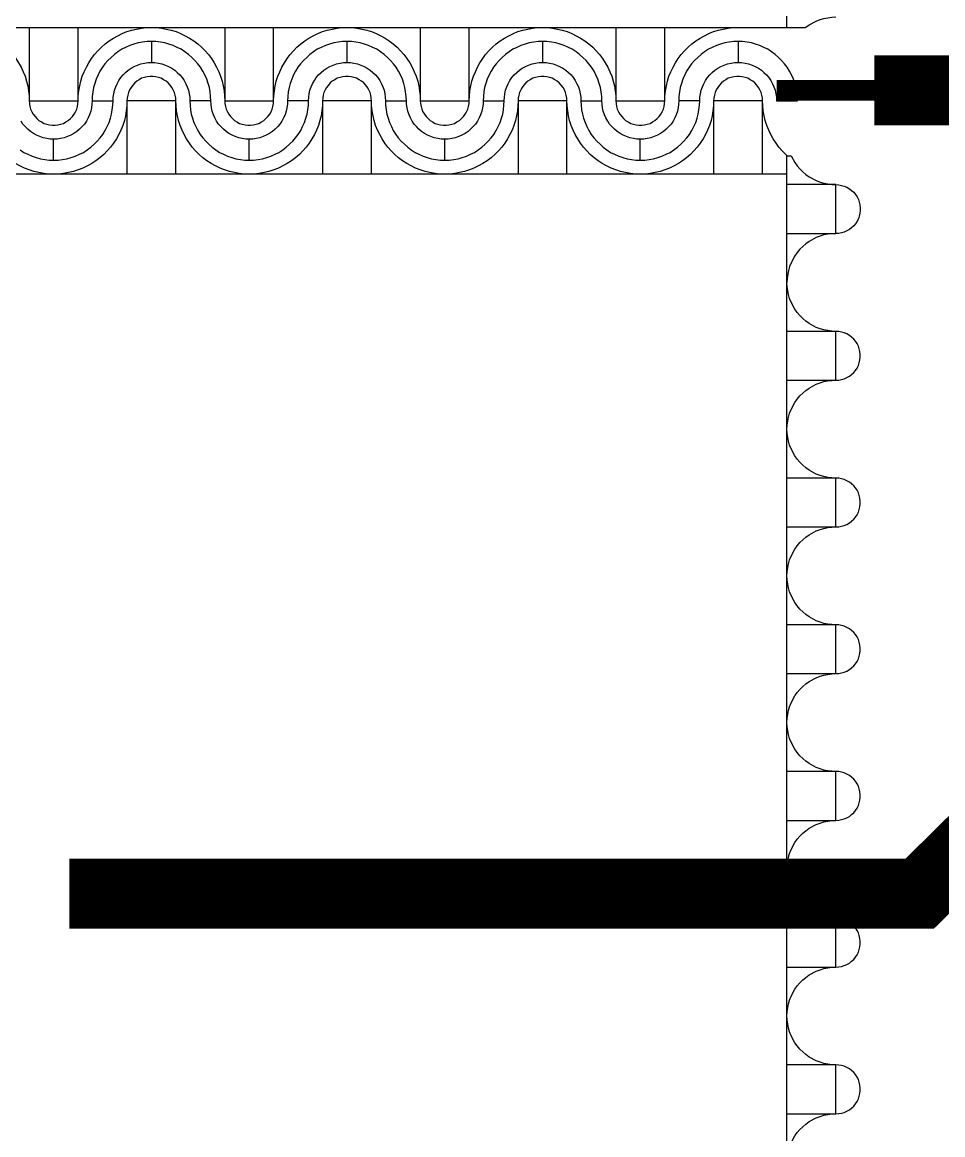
# Model space of a CAD drawing. Extents: x 190.8 to 267.1, y 124 to 174.8.
# Drawn here: x 232.27 to 233.588, y 146.801 to 148.393 of the extents above; entities that cross this region are included whole.
import ezdxf

# ---------------------------------------------------------------- set-up
doc = ezdxf.new("R2010")
doc.units = 0
doc.header["$MEASUREMENT"] = 0

msp = doc.modelspace()

# ---------------------------------------------------------------- linework, layer by layer
msp.add_line((231.2646, 148.3856), (233.3913, 148.3856))
for points in [[(233.3646, 148.3856), (233.3646, 150.4106), (231.2646, 150.4106), (231.2646, 148.3856)], [(233.3913, 148.3856), (233.3916, 148.3858), (233.3964, 148.3893), (233.4064, 148.3948), (233.4119, 148.3968), (233.4174, 148.3986), (233.4231, 148.3996), (233.4289, 148.4003), (233.4346, 148.4006)], [(232.1746, 148.3856), (232.1819, 148.3853), (232.1889, 148.3846), (232.1959, 148.3833), (232.2029, 148.3818), (232.2099, 148.3796), (232.2164, 148.3768), (232.2229, 148.3738), (232.2291, 148.3703), (232.2351, 148.3663), (232.2409, 148.3621), (232.2464, 148.3573), (232.2514, 148.3523), (232.2561, 148.3468), (232.2604, 148.3411), (232.2644, 148.3351), (232.2679, 148.3288), (232.2709, 148.3223), (232.2736, 148.3158), (232.2759, 148.3088), (232.2774, 148.3018), (232.2786, 148.2948), (232.2794, 148.2878), (232.2796, 148.2806)], [(232.2796, 148.3856), (232.2796, 148.2806), (232.3496, 148.2806), (232.3496, 148.3856)], [(232.3496, 148.2806), (232.3499, 148.2878), (232.3506, 148.2948), (232.3519, 148.3018), (232.3534, 148.3088), (232.3556, 148.3158), (232.3584, 148.3223), (232.3614, 148.3288), (232.3649, 148.3351), (232.3689, 148.3411), (232.3731, 148.3468), (232.3779, 148.3523), (232.3829, 148.3573), (232.3884, 148.3621), (232.3941, 148.3663), (232.4001, 148.3703), (232.4064, 148.3738), (232.4129, 148.3768), (232.4194, 148.3796), (232.4264, 148.3818), (232.4334, 148.3833), (232.4404, 148.3846), (232.4474, 148.3853), (232.4546, 148.3856)], [(232.4546, 148.3856), (232.4619, 148.3853), (232.4689, 148.3846), (232.4759, 148.3833), (232.4829, 148.3818), (232.4899, 148.3796), (232.4964, 148.3768), (232.5029, 148.3738), (232.5091, 148.3703), (232.5151, 148.3663), (232.5209, 148.3621), (232.5264, 148.3573), (232.5314, 148.3523), (232.5361, 148.3468), (232.5404, 148.3411), (232.5444, 148.3351), (232.5479, 148.3288), (232.5509, 148.3223), (232.5536, 148.3158), (232.5559, 148.3088), (232.5574, 148.3018), (232.5586, 148.2948), (232.5594, 148.2878), (232.5596, 148.2806)], [(232.5596, 148.3856), (232.5596, 148.2806), (232.6296, 148.2806), (232.6296, 148.3856)], [(232.6296, 148.2806), (232.6299, 148.2878), (232.6306, 148.2948), (232.6319, 148.3018), (232.6334, 148.3088), (232.6356, 148.3158), (232.6384, 148.3223), (232.6414, 148.3288), (232.6449, 148.3351), (232.6489, 148.3411), (232.6531, 148.3468), (232.6579, 148.3523), (232.6629, 148.3573), (232.6684, 148.3621), (232.6741, 148.3663), (232.6801, 148.3703), (232.6864, 148.3738), (232.6929, 148.3768), (232.6994, 148.3796), (232.7064, 148.3818), (232.7134, 148.3833), (232.7204, 148.3846), (232.7274, 148.3853), (232.7346, 148.3856)], [(232.7346, 148.3856), (232.7419, 148.3853), (232.7489, 148.3846), (232.7559, 148.3833), (232.7629, 148.3818), (232.7699, 148.3796), (232.7764, 148.3768), (232.7829, 148.3738), (232.7891, 148.3703), (232.7951, 148.3663), (232.8009, 148.3621), (232.8064, 148.3573), (232.8114, 148.3523), (232.8161, 148.3468), (232.8204, 148.3411), (232.8244, 148.3351), (232.8279, 148.3288), (232.8309, 148.3223), (232.8336, 148.3158), (232.8359, 148.3088), (232.8374, 148.3018), (232.8386, 148.2948), (232.8394, 148.2878), (232.8396, 148.2806)], [(232.8396, 148.3856), (232.8396, 148.2806), (232.9096, 148.2806), (232.9096, 148.3856)], [(232.9096, 148.2806), (232.9099, 148.2878), (232.9106, 148.2948), (232.9119, 148.3018), (232.9134, 148.3088), (232.9156, 148.3158), (232.9184, 148.3223), (232.9214, 148.3288), (232.9249, 148.3351), (232.9289, 148.3411), (232.9331, 148.3468), (232.9379, 148.3523), (232.9429, 148.3573), (232.9484, 148.3621), (232.9541, 148.3663), (232.9601, 148.3703), (232.9664, 148.3738), (232.9729, 148.3768), (232.9794, 148.3796), (232.9864, 148.3818), (232.9934, 148.3833), (233.0004, 148.3846), (233.0074, 148.3853), (233.0146, 148.3856)], [(233.0146, 148.3856), (233.0219, 148.3853), (233.0289, 148.3846), (233.0359, 148.3833), (233.0429, 148.3818), (233.0499, 148.3796), (233.0564, 148.3768), (233.0629, 148.3738), (233.0691, 148.3703), (233.0751, 148.3663), (233.0809, 148.3621), (233.0864, 148.3573), (233.0914, 148.3523), (233.0961, 148.3468), (233.1004, 148.3411), (233.1044, 148.3351), (233.1079, 148.3288), (233.1109, 148.3223), (233.1136, 148.3158), (233.1159, 148.3088), (233.1174, 148.3018), (233.1186, 148.2948), (233.1194, 148.2878), (233.1196, 148.2806)], [(233.1196, 148.3856), (233.1196, 148.2806), (233.1896, 148.2806), (233.1896, 148.3856)], [(233.1896, 148.2806), (233.1899, 148.2878), (233.1906, 148.2948), (233.1919, 148.3018), (233.1934, 148.3088), (233.1956, 148.3158), (233.1984, 148.3223), (233.2014, 148.3288), (233.2049, 148.3351), (233.2089, 148.3411), (233.2131, 148.3468), (233.2179, 148.3523), (233.2229, 148.3573), (233.2284, 148.3621), (233.2341, 148.3663), (233.2401, 148.3703), (233.2464, 148.3738), (233.2529, 148.3768), (233.2594, 148.3796), (233.2664, 148.3818), (233.2734, 148.3833), (233.2804, 148.3846), (233.2874, 148.3853), (233.2946, 148.3856)], [(232.4546, 148.3656), (232.4484, 148.3653), (232.4419, 148.3646), (232.4356, 148.3636), (232.4296, 148.3618), (232.4236, 148.3598), (232.4176, 148.3571), (232.4121, 148.3543), (232.4066, 148.3508), (232.4016, 148.3471), (232.3969, 148.3428), (232.3924, 148.3383), (232.3881, 148.3336), (232.3844, 148.3286), (232.3809, 148.3231), (232.3781, 148.3176), (232.3754, 148.3116), (232.3734, 148.3056), (232.3716, 148.2996), (232.3706, 148.2933), (232.3699, 148.2868), (232.3696, 148.2806), (232.3996, 148.2806), (232.3999, 148.2856), (232.4006, 148.2906), (232.4016, 148.2956), (232.4034, 148.3006), (232.4054, 148.3051), (232.4079, 148.3096), (232.4106, 148.3138), (232.4139, 148.3176), (232.4176, 148.3213), (232.4214, 148.3246), (232.4256, 148.3273), (232.4301, 148.3298), (232.4346, 148.3318), (232.4396, 148.3336), (232.4446, 148.3346), (232.4496, 148.3353), (232.4546, 148.3356)], [(232.5396, 148.2806), (232.5394, 148.2868), (232.5386, 148.2933), (232.5376, 148.2996), (232.5359, 148.3056), (232.5339, 148.3116), (232.5311, 148.3176), (232.5284, 148.3231), (232.5249, 148.3286), (232.5211, 148.3336), (232.5169, 148.3383), (232.5124, 148.3428), (232.5076, 148.3471), (232.5026, 148.3508), (232.4971, 148.3543), (232.4916, 148.3571), (232.4856, 148.3598), (232.4796, 148.3618), (232.4736, 148.3636), (232.4674, 148.3646), (232.4609, 148.3653), (232.4546, 148.3656), (232.4546, 148.3356), (232.4596, 148.3353), (232.4646, 148.3346), (232.4696, 148.3336), (232.4746, 148.3318), (232.4791, 148.3298), (232.4836, 148.3273), (232.4879, 148.3246), (232.4916, 148.3213), (232.4954, 148.3176), (232.4986, 148.3138), (232.5014, 148.3096), (232.5039, 148.3051), (232.5059, 148.3006), (232.5076, 148.2956), (232.5086, 148.2906), (232.5094, 148.2856), (232.5096, 148.2806)], [(232.7346, 148.3656), (232.7284, 148.3653), (232.7219, 148.3646), (232.7156, 148.3636), (232.7096, 148.3618), (232.7036, 148.3598), (232.6976, 148.3571), (232.6921, 148.3543), (232.6866, 148.3508), (232.6816, 148.3471), (232.6769, 148.3428), (232.6724, 148.3383), (232.6681, 148.3336), (232.6644, 148.3286), (232.6609, 148.3231), (232.6581, 148.3176), (232.6554, 148.3116), (232.6534, 148.3056), (232.6516, 148.2996), (232.6506, 148.2933), (232.6499, 148.2868), (232.6496, 148.2806)], [(233.0146, 148.3656), (233.0084, 148.3653), (233.0019, 148.3646), (232.9956, 148.3636), (232.9896, 148.3618), (232.9836, 148.3598), (232.9776, 148.3571), (232.9721, 148.3543), (232.9666, 148.3508), (232.9616, 148.3471), (232.9569, 148.3428), (232.9524, 148.3383), (232.9481, 148.3336), (232.9444, 148.3286), (232.9409, 148.3231), (232.9381, 148.3176), (232.9354, 148.3116), (232.9334, 148.3056), (232.9316, 148.2996), (232.9306, 148.2933), (232.9299, 148.2868), (232.9296, 148.2806), (232.9596, 148.2806), (232.9599, 148.2856), (232.9606, 148.2906), (232.9616, 148.2956), (232.9634, 148.3006), (232.9654, 148.3051), (232.9679, 148.3096), (232.9706, 148.3138), (232.9739, 148.3176), (232.9776, 148.3213), (232.9814, 148.3246), (232.9856, 148.3273), (232.9901, 148.3298), (232.9946, 148.3318), (232.9996, 148.3336), (233.0046, 148.3346), (233.0096, 148.3353), (233.0146, 148.3356)], [(233.2946, 148.3656), (233.2884, 148.3653), (233.2819, 148.3646), (233.2756, 148.3636), (233.2696, 148.3618), (233.2636, 148.3598), (233.2576, 148.3571), (233.2521, 148.3543), (233.2466, 148.3508), (233.2416, 148.3471), (233.2369, 148.3428), (233.2324, 148.3383), (233.2281, 148.3336), (233.2244, 148.3286), (233.2209, 148.3231), (233.2181, 148.3176), (233.2154, 148.3116), (233.2134, 148.3056), (233.2116, 148.2996), (233.2106, 148.2933), (233.2099, 148.2868), (233.2096, 148.2806)], [(232.6796, 148.2806), (232.6799, 148.2856), (232.6806, 148.2906), (232.6816, 148.2956), (232.6834, 148.3006), (232.6854, 148.3051), (232.6879, 148.3096), (232.6906, 148.3138), (232.6939, 148.3176), (232.6976, 148.3213), (232.7014, 148.3246), (232.7056, 148.3273), (232.7101, 148.3298), (232.7146, 148.3318), (232.7196, 148.3336), (232.7246, 148.3346), (232.7296, 148.3353), (232.7346, 148.3356)], [(233.2396, 148.2806), (233.2399, 148.2856), (233.2406, 148.2906), (233.2416, 148.2956), (233.2434, 148.3006), (233.2454, 148.3051), (233.2479, 148.3096), (233.2506, 148.3138), (233.2539, 148.3176), (233.2576, 148.3213), (233.2614, 148.3246), (233.2656, 148.3273), (233.2701, 148.3298), (233.2746, 148.3318), (233.2796, 148.3336), (233.2846, 148.3346), (233.2896, 148.3353), (233.2946, 148.3356)], [(232.4896, 148.2806), (232.4894, 148.2846), (232.4886, 148.2886), (232.4876, 148.2926), (232.4859, 148.2963), (232.4839, 148.2998), (232.4814, 148.3031), (232.4786, 148.3061), (232.4756, 148.3086), (232.4721, 148.3108), (232.4684, 148.3128), (232.4646, 148.3141), (232.4606, 148.3151), (232.4566, 148.3156), (232.4526, 148.3156), (232.4486, 148.3151), (232.4446, 148.3141), (232.4406, 148.3128), (232.4371, 148.3108), (232.4336, 148.3086), (232.4306, 148.3061), (232.4279, 148.3031), (232.4254, 148.2998), (232.4234, 148.2963), (232.4216, 148.2926), (232.4206, 148.2886), (232.4199, 148.2846), (232.4196, 148.2806)], [(232.7696, 148.2806), (232.7694, 148.2846), (232.7686, 148.2886), (232.7676, 148.2926), (232.7659, 148.2963), (232.7639, 148.2998), (232.7614, 148.3031), (232.7586, 148.3061), (232.7556, 148.3086), (232.7521, 148.3108), (232.7484, 148.3128), (232.7446, 148.3141), (232.7406, 148.3151), (232.7366, 148.3156), (232.7326, 148.3156), (232.7286, 148.3151), (232.7246, 148.3141), (232.7206, 148.3128), (232.7171, 148.3108), (232.7136, 148.3086), (232.7106, 148.3061), (232.7079, 148.3031), (232.7054, 148.2998), (232.7034, 148.2963), (232.7016, 148.2926), (232.7006, 148.2886), (232.6999, 148.2846), (232.6996, 148.2806)], [(233.0496, 148.2806), (233.0494, 148.2846), (233.0486, 148.2886), (233.0476, 148.2926), (233.0459, 148.2963), (233.0439, 148.2998), (233.0414, 148.3031), (233.0386, 148.3061), (233.0356, 148.3086), (233.0321, 148.3108), (233.0284, 148.3128), (233.0246, 148.3141), (233.0206, 148.3151), (233.0166, 148.3156), (233.0126, 148.3156), (233.0086, 148.3151), (233.0046, 148.3141), (233.0006, 148.3128), (232.9971, 148.3108), (232.9936, 148.3086), (232.9906, 148.3061), (232.9879, 148.3031), (232.9854, 148.2998), (232.9834, 148.2963), (232.9816, 148.2926), (232.9806, 148.2886), (232.9799, 148.2846), (232.9796, 148.2806)], [(233.3296, 148.2806), (233.3294, 148.2846), (233.3286, 148.2886), (233.3276, 148.2926), (233.3259, 148.2963), (233.3239, 148.2998), (233.3214, 148.3031), (233.3186, 148.3061), (233.3156, 148.3086), (233.3121, 148.3108), (233.3084, 148.3128), (233.3046, 148.3141), (233.3006, 148.3151), (233.2966, 148.3156), (233.2926, 148.3156), (233.2886, 148.3151), (233.2846, 148.3141), (233.2806, 148.3128), (233.2771, 148.3108), (233.2736, 148.3086), (233.2706, 148.3061), (233.2679, 148.3031), (233.2654, 148.2998), (233.2634, 148.2963), (233.2616, 148.2926), (233.2606, 148.2886), (233.2599, 148.2846), (233.2596, 148.2806)], [(232.3146, 148.1756), (232.3074, 148.1758), (232.3004, 148.1766), (232.2934, 148.1778), (232.2864, 148.1793), (232.2794, 148.1816), (232.2729, 148.1843), (232.2664, 148.1873), (232.2601, 148.1908), (232.2541, 148.1948), (232.2484, 148.1991), (232.2429, 148.2038), (232.2379, 148.2088), (232.2331, 148.2143), (232.2289, 148.2201), (232.2249, 148.2261), (232.2214, 148.2323), (232.2184, 148.2388), (232.2156, 148.2453), (232.2134, 148.2523), (232.2119, 148.2593), (232.2106, 148.2663), (232.2099, 148.2733), (232.2096, 148.2806)], [(232.2796, 148.2806), (232.2799, 148.2766), (232.2806, 148.2726), (232.2816, 148.2686), (232.2834, 148.2648), (232.2854, 148.2613), (232.2879, 148.2581), (232.2906, 148.2551), (232.2936, 148.2526), (232.2971, 148.2503), (232.3009, 148.2483), (232.3046, 148.2471), (232.3086, 148.2461), (232.3126, 148.2456), (232.3166, 148.2456), (232.3206, 148.2461), (232.3246, 148.2471), (232.3286, 148.2483), (232.3321, 148.2503), (232.3356, 148.2526), (232.3386, 148.2551), (232.3414, 148.2581), (232.3439, 148.2613), (232.3459, 148.2648), (232.3476, 148.2686), (232.3486, 148.2726), (232.3494, 148.2766), (232.3496, 148.2806)], [(232.3696, 148.2806), (232.3694, 148.2756), (232.3686, 148.2706), (232.3676, 148.2656), (232.3659, 148.2606), (232.3639, 148.2561), (232.3614, 148.2516), (232.3586, 148.2473), (232.3554, 148.2436), (232.3516, 148.2398), (232.3479, 148.2366), (232.3436, 148.2338), (232.3391, 148.2313), (232.3346, 148.2293), (232.3296, 148.2276), (232.3246, 148.2266), (232.3196, 148.2258), (232.3146, 148.2256)], [(232.4196, 148.2806), (232.4194, 148.2733), (232.4186, 148.2663), (232.4174, 148.2593), (232.4159, 148.2523), (232.4136, 148.2453), (232.4109, 148.2388), (232.4079, 148.2323), (232.4044, 148.2261), (232.4004, 148.2201), (232.3961, 148.2143), (232.3914, 148.2088), (232.3864, 148.2038), (232.3809, 148.1991), (232.3751, 148.1948), (232.3691, 148.1908), (232.3629, 148.1873), (232.3564, 148.1843), (232.3499, 148.1816), (232.3429, 148.1793), (232.3359, 148.1778), (232.3289, 148.1766), (232.3219, 148.1758), (232.3146, 148.1756)], [(232.3146, 148.1956), (232.3209, 148.1958), (232.3274, 148.1966), (232.3336, 148.1976), (232.3396, 148.1993), (232.3456, 148.2013), (232.3516, 148.2041), (232.3571, 148.2068), (232.3626, 148.2103), (232.3676, 148.2141), (232.3724, 148.2183), (232.3769, 148.2228), (232.3811, 148.2276), (232.3849, 148.2326), (232.3884, 148.2381), (232.3911, 148.2436), (232.3939, 148.2496), (232.3959, 148.2556), (232.3976, 148.2616), (232.3986, 148.2678), (232.3994, 148.2743), (232.3996, 148.2806)], [(232.4896, 148.1756), (232.4896, 148.2806), (232.4196, 148.2806), (232.4196, 148.1756)], [(232.5946, 148.1756), (232.5874, 148.1758), (232.5804, 148.1766), (232.5734, 148.1778), (232.5664, 148.1793), (232.5594, 148.1816), (232.5529, 148.1843), (232.5464, 148.1873), (232.5401, 148.1908), (232.5341, 148.1948), (232.5284, 148.1991), (232.5229, 148.2038), (232.5179, 148.2088), (232.5131, 148.2143), (232.5089, 148.2201), (232.5049, 148.2261), (232.5014, 148.2323), (232.4984, 148.2388), (232.4956, 148.2453), (232.4934, 148.2523), (232.4919, 148.2593), (232.4906, 148.2663), (232.4899, 148.2733), (232.4896, 148.2806)], [(232.5596, 148.2806), (232.5599, 148.2766), (232.5606, 148.2726), (232.5616, 148.2686), (232.5634, 148.2648), (232.5654, 148.2613), (232.5679, 148.2581), (232.5706, 148.2551), (232.5736, 148.2526), (232.5771, 148.2503), (232.5809, 148.2483), (232.5846, 148.2471), (232.5886, 148.2461), (232.5926, 148.2456), (232.5966, 148.2456), (232.6006, 148.2461), (232.6046, 148.2471), (232.6086, 148.2483), (232.6121, 148.2503), (232.6156, 148.2526), (232.6186, 148.2551), (232.6214, 148.2581), (232.6239, 148.2613), (232.6259, 148.2648), (232.6276, 148.2686), (232.6286, 148.2726), (232.6294, 148.2766), (232.6296, 148.2806)], [(232.5946, 148.1956), (232.6009, 148.1958), (232.6074, 148.1966), (232.6136, 148.1976), (232.6196, 148.1993), (232.6256, 148.2013), (232.6316, 148.2041), (232.6371, 148.2068), (232.6426, 148.2103), (232.6476, 148.2141), (232.6524, 148.2183), (232.6569, 148.2228), (232.6611, 148.2276), (232.6649, 148.2326), (232.6684, 148.2381), (232.6711, 148.2436), (232.6739, 148.2496), (232.6759, 148.2556), (232.6776, 148.2616), (232.6786, 148.2678), (232.6794, 148.2743), (232.6796, 148.2806), (232.6496, 148.2806), (232.6494, 148.2756), (232.6486, 148.2706), (232.6476, 148.2656), (232.6459, 148.2606), (232.6439, 148.2561), (232.6414, 148.2516), (232.6386, 148.2473), (232.6354, 148.2436), (232.6316, 148.2398), (232.6279, 148.2366), (232.6236, 148.2338), (232.6191, 148.2313), (232.6146, 148.2293), (232.6096, 148.2276), (232.6046, 148.2266), (232.5996, 148.2258), (232.5946, 148.2256)], [(232.6996, 148.2806), (232.6994, 148.2733), (232.6986, 148.2663), (232.6974, 148.2593), (232.6959, 148.2523), (232.6936, 148.2453), (232.6909, 148.2388), (232.6879, 148.2323), (232.6844, 148.2261), (232.6804, 148.2201), (232.6761, 148.2143), (232.6714, 148.2088), (232.6664, 148.2038), (232.6609, 148.1991), (232.6551, 148.1948), (232.6491, 148.1908), (232.6429, 148.1873), (232.6364, 148.1843), (232.6299, 148.1816), (232.6229, 148.1793), (232.6159, 148.1778), (232.6089, 148.1766), (232.6019, 148.1758), (232.5946, 148.1756)], [(232.7696, 148.1756), (232.7696, 148.2806), (232.6996, 148.2806), (232.6996, 148.1756)], [(232.8746, 148.1756), (232.8674, 148.1758), (232.8604, 148.1766), (232.8534, 148.1778), (232.8464, 148.1793), (232.8394, 148.1816), (232.8329, 148.1843), (232.8264, 148.1873), (232.8201, 148.1908), (232.8141, 148.1948), (232.8084, 148.1991), (232.8029, 148.2038), (232.7979, 148.2088), (232.7931, 148.2143), (232.7889, 148.2201), (232.7849, 148.2261), (232.7814, 148.2323), (232.7784, 148.2388), (232.7756, 148.2453), (232.7734, 148.2523), (232.7719, 148.2593), (232.7706, 148.2663), (232.7699, 148.2733), (232.7696, 148.2806)], [(232.7896, 148.2806), (232.7899, 148.2743), (232.7906, 148.2678), (232.7916, 148.2616), (232.7934, 148.2556), (232.7954, 148.2496), (232.7981, 148.2436), (232.8009, 148.2381), (232.8044, 148.2326), (232.8081, 148.2276), (232.8124, 148.2228), (232.8169, 148.2183), (232.8216, 148.2141), (232.8266, 148.2103), (232.8321, 148.2068), (232.8376, 148.2041), (232.8436, 148.2013), (232.8496, 148.1993), (232.8556, 148.1976), (232.8619, 148.1966), (232.8684, 148.1958), (232.8746, 148.1956), (232.8746, 148.2256), (232.8696, 148.2258), (232.8646, 148.2266), (232.8596, 148.2276), (232.8546, 148.2293), (232.8501, 148.2313), (232.8456, 148.2338), (232.8414, 148.2366), (232.8376, 148.2398), (232.8339, 148.2436), (232.8306, 148.2473), (232.8279, 148.2516), (232.8254, 148.2561), (232.8234, 148.2606), (232.8216, 148.2656), (232.8206, 148.2706), (232.8199, 148.2756), (232.8196, 148.2806)], [(232.8396, 148.2806), (232.8399, 148.2766), (232.8406, 148.2726), (232.8416, 148.2686), (232.8434, 148.2648), (232.8454, 148.2613), (232.8479, 148.2581), (232.8506, 148.2551), (232.8536, 148.2526), (232.8571, 148.2503), (232.8609, 148.2483), (232.8646, 148.2471), (232.8686, 148.2461), (232.8726, 148.2456), (232.8766, 148.2456), (232.8806, 148.2461), (232.8846, 148.2471), (232.8886, 148.2483), (232.8921, 148.2503), (232.8956, 148.2526), (232.8986, 148.2551), (232.9014, 148.2581), (232.9039, 148.2613), (232.9059, 148.2648), (232.9076, 148.2686), (232.9086, 148.2726), (232.9094, 148.2766), (232.9096, 148.2806)], [(232.9296, 148.2806), (232.9294, 148.2756), (232.9286, 148.2706), (232.9276, 148.2656), (232.9259, 148.2606), (232.9239, 148.2561), (232.9214, 148.2516), (232.9186, 148.2473), (232.9154, 148.2436), (232.9116, 148.2398), (232.9079, 148.2366), (232.9036, 148.2338), (232.8991, 148.2313), (232.8946, 148.2293), (232.8896, 148.2276), (232.8846, 148.2266), (232.8796, 148.2258), (232.8746, 148.2256)], [(232.9796, 148.2806), (232.9794, 148.2733), (232.9786, 148.2663), (232.9774, 148.2593), (232.9759, 148.2523), (232.9736, 148.2453), (232.9709, 148.2388), (232.9679, 148.2323), (232.9644, 148.2261), (232.9604, 148.2201), (232.9561, 148.2143), (232.9514, 148.2088), (232.9464, 148.2038), (232.9409, 148.1991), (232.9351, 148.1948), (232.9291, 148.1908), (232.9229, 148.1873), (232.9164, 148.1843), (232.9099, 148.1816), (232.9029, 148.1793), (232.8959, 148.1778), (232.8889, 148.1766), (232.8819, 148.1758), (232.8746, 148.1756)], [(232.8746, 148.1956), (232.8809, 148.1958), (232.8874, 148.1966), (232.8936, 148.1976), (232.8996, 148.1993), (232.9056, 148.2013), (232.9116, 148.2041), (232.9171, 148.2068), (232.9226, 148.2103), (232.9276, 148.2141), (232.9324, 148.2183), (232.9369, 148.2228), (232.9411, 148.2276), (232.9449, 148.2326), (232.9484, 148.2381), (232.9511, 148.2436), (232.9539, 148.2496), (232.9559, 148.2556), (232.9576, 148.2616), (232.9586, 148.2678), (232.9594, 148.2743), (232.9596, 148.2806)], [(233.0496, 148.1756), (233.0496, 148.2806), (232.9796, 148.2806), (232.9796, 148.1756)], [(233.1546, 148.1756), (233.1474, 148.1758), (233.1404, 148.1766), (233.1334, 148.1778), (233.1264, 148.1793), (233.1194, 148.1816), (233.1129, 148.1843), (233.1064, 148.1873), (233.1001, 148.1908), (233.0941, 148.1948), (233.0884, 148.1991), (233.0829, 148.2038), (233.0779, 148.2088), (233.0731, 148.2143), (233.0689, 148.2201), (233.0649, 148.2261), (233.0614, 148.2323), (233.0584, 148.2388), (233.0556, 148.2453), (233.0534, 148.2523), (233.0519, 148.2593), (233.0506, 148.2663), (233.0499, 148.2733), (233.0496, 148.2806)], [(233.0696, 148.2806), (233.0699, 148.2743), (233.0706, 148.2678), (233.0716, 148.2616), (233.0734, 148.2556), (233.0754, 148.2496), (233.0781, 148.2436), (233.0809, 148.2381), (233.0844, 148.2326), (233.0881, 148.2276), (233.0924, 148.2228), (233.0969, 148.2183), (233.1016, 148.2141), (233.1066, 148.2103), (233.1121, 148.2068), (233.1176, 148.2041), (233.1236, 148.2013), (233.1296, 148.1993), (233.1356, 148.1976), (233.1419, 148.1966), (233.1484, 148.1958), (233.1546, 148.1956), (233.1546, 148.2256), (233.1496, 148.2258), (233.1446, 148.2266), (233.1396, 148.2276), (233.1346, 148.2293), (233.1301, 148.2313), (233.1256, 148.2338), (233.1214, 148.2366), (233.1176, 148.2398), (233.1139, 148.2436), (233.1106, 148.2473), (233.1079, 148.2516), (233.1054, 148.2561), (233.1034, 148.2606), (233.1016, 148.2656), (233.1006, 148.2706), (233.0999, 148.2756), (233.0996, 148.2806)], [(233.1196, 148.2806), (233.1199, 148.2766), (233.1206, 148.2726), (233.1216, 148.2686), (233.1234, 148.2648), (233.1254, 148.2613), (233.1279, 148.2581), (233.1306, 148.2551), (233.1336, 148.2526), (233.1371, 148.2503), (233.1409, 148.2483), (233.1446, 148.2471), (233.1486, 148.2461), (233.1526, 148.2456), (233.1566, 148.2456), (233.1606, 148.2461), (233.1646, 148.2471), (233.1686, 148.2483), (233.1721, 148.2503), (233.1756, 148.2526), (233.1786, 148.2551), (233.1814, 148.2581), (233.1839, 148.2613), (233.1859, 148.2648), (233.1876, 148.2686), (233.1886, 148.2726), (233.1894, 148.2766), (233.1896, 148.2806)], [(233.1546, 148.1956), (233.1609, 148.1958), (233.1674, 148.1966), (233.1736, 148.1976), (233.1796, 148.1993), (233.1856, 148.2013), (233.1916, 148.2041), (233.1971, 148.2068), (233.2026, 148.2103), (233.2076, 148.2141), (233.2124, 148.2183), (233.2169, 148.2228), (233.2211, 148.2276), (233.2249, 148.2326), (233.2284, 148.2381), (233.2311, 148.2436), (233.2339, 148.2496), (233.2359, 148.2556), (233.2376, 148.2616), (233.2386, 148.2678), (233.2394, 148.2743), (233.2396, 148.2806), (233.2096, 148.2806), (233.2094, 148.2756), (233.2086, 148.2706), (233.2076, 148.2656), (233.2059, 148.2606), (233.2039, 148.2561), (233.2014, 148.2516), (233.1986, 148.2473), (233.1954, 148.2436), (233.1916, 148.2398), (233.1879, 148.2366), (233.1836, 148.2338), (233.1791, 148.2313), (233.1746, 148.2293), (233.1696, 148.2276), (233.1646, 148.2266), (233.1596, 148.2258), (233.1546, 148.2256)], [(233.2596, 148.2806), (233.2594, 148.2733), (233.2586, 148.2663), (233.2574, 148.2593), (233.2559, 148.2523), (233.2536, 148.2453), (233.2509, 148.2388), (233.2479, 148.2323), (233.2444, 148.2261), (233.2404, 148.2201), (233.2361, 148.2143), (233.2314, 148.2088), (233.2264, 148.2038), (233.2209, 148.1991), (233.2151, 148.1948), (233.2091, 148.1908), (233.2029, 148.1873), (233.1964, 148.1843), (233.1899, 148.1816), (233.1829, 148.1793), (233.1759, 148.1778), (233.1689, 148.1766), (233.1619, 148.1758), (233.1546, 148.1756)], [(233.3296, 148.1756), (233.3296, 148.2806), (233.2596, 148.2806), (233.2596, 148.1756)], [(233.3646, 148.2023), (233.3629, 148.2038), (233.3579, 148.2088), (233.3531, 148.2143), (233.3489, 148.2201), (233.3449, 148.2261), (233.3414, 148.2323), (233.3384, 148.2388), (233.3356, 148.2453), (233.3334, 148.2523), (233.3319, 148.2593), (233.3306, 148.2663), (233.3299, 148.2733), (233.3296, 148.2806)], [(232.2666, 148.2103), (232.2721, 148.2068), (232.2776, 148.2041), (232.2836, 148.2013), (232.2896, 148.1993), (232.2956, 148.1976), (232.3019, 148.1966), (232.3084, 148.1958), (232.3146, 148.1956), (232.3146, 148.2256), (232.3096, 148.2258), (232.3046, 148.2266), (232.2996, 148.2276), (232.2946, 148.2293), (232.2901, 148.2313), (232.2856, 148.2338), (232.2814, 148.2366), (232.2776, 148.2398), (232.2739, 148.2436), (232.2706, 148.2473), (232.2679, 148.2516)], [(233.3646, 146.1856), (233.3646, 148.2023)], [(233.3646, 148.2016), (233.3708, 148.2016), (233.3759, 148.1923), (233.3794, 148.1876), (233.3831, 148.1831), (233.3871, 148.1791), (233.3916, 148.1753), (233.3964, 148.1718), (233.4064, 148.1663), (233.4119, 148.1643), (233.4174, 148.1626), (233.4231, 148.1616), (233.4289, 148.1608), (233.4346, 148.1606)], [(233.3646, 148.1756), (231.2646, 148.1756)], [(233.3646, 148.0906), (233.4346, 148.0906), (233.4346, 148.1606), (233.3646, 148.1606)], [(233.4346, 148.1606), (233.4386, 148.1603), (233.4426, 148.1596), (233.4466, 148.1586), (233.4504, 148.1568), (233.4539, 148.1548), (233.4571, 148.1523), (233.4601, 148.1496), (233.4626, 148.1466), (233.4649, 148.1431), (233.4669, 148.1393), (233.4681, 148.1356), (233.4691, 148.1316), (233.4696, 148.1276), (233.4696, 148.1236), (233.4691, 148.1196), (233.4681, 148.1156), (233.4669, 148.1116), (233.4649, 148.1081), (233.4626, 148.1046), (233.4601, 148.1016), (233.4571, 148.0988), (233.4539, 148.0963), (233.4504, 148.0943), (233.4466, 148.0926), (233.4426, 148.0916), (233.4386, 148.0908), (233.4346, 148.0906)], [(233.4346, 148.0906), (233.4289, 148.0903), (233.4231, 148.0896), (233.4174, 148.0886), (233.4119, 148.0868), (233.4064, 148.0848), (233.3964, 148.0793), (233.3916, 148.0758), (233.3871, 148.0721), (233.3831, 148.0681), (233.3794, 148.0636), (233.3759, 148.0588), (233.3704, 148.0488), (233.3684, 148.0433), (233.3666, 148.0378), (233.3656, 148.0321), (233.3649, 148.0263), (233.3646, 148.0206)], [(233.4346, 147.9506), (233.4289, 147.9508), (233.4231, 147.9516), (233.4174, 147.9526), (233.4119, 147.9543), (233.4064, 147.9563), (233.3964, 147.9618), (233.3916, 147.9653), (233.3871, 147.9691), (233.3831, 147.9731), (233.3794, 147.9776), (233.3759, 147.9823), (233.3704, 147.9923), (233.3684, 147.9978), (233.3666, 148.0033), (233.3656, 148.0091), (233.3649, 148.0148), (233.3646, 148.0206)], [(233.3646, 147.8806), (233.4346, 147.8806), (233.4346, 147.9506), (233.3646, 147.9506)], [(233.4346, 147.8806), (233.4386, 147.8808), (233.4426, 147.8816), (233.4466, 147.8826), (233.4504, 147.8843), (233.4539, 147.8863), (233.4571, 147.8888), (233.4601, 147.8916), (233.4626, 147.8946), (233.4649, 147.8981), (233.4669, 147.9018), (233.4681, 147.9056), (233.4691, 147.9096), (233.4696, 147.9136), (233.4696, 147.9176), (233.4691, 147.9216), (233.4681, 147.9256), (233.4669, 147.9296), (233.4649, 147.9331), (233.4626, 147.9366), (233.4601, 147.9396), (233.4571, 147.9423), (233.4539, 147.9448), (233.4504, 147.9468), (233.4466, 147.9486), (233.4426, 147.9496), (233.4386, 147.9503), (233.4346, 147.9506)], [(233.3646, 147.8106), (233.3649, 147.8163), (233.3656, 147.8221), (233.3666, 147.8278), (233.3684, 147.8333), (233.3704, 147.8388), (233.3759, 147.8488), (233.3794, 147.8536), (233.3831, 147.8581), (233.3871, 147.8621), (233.3916, 147.8658), (233.3964, 147.8693), (233.4064, 147.8748), (233.4119, 147.8768), (233.4174, 147.8786), (233.4231, 147.8796), (233.4289, 147.8803), (233.4346, 147.8806)], [(233.4346, 147.7406), (233.4289, 147.7408), (233.4231, 147.7416), (233.4174, 147.7426), (233.4119, 147.7443), (233.4064, 147.7463), (233.3964, 147.7518), (233.3916, 147.7553), (233.3871, 147.7591), (233.3831, 147.7631), (233.3794, 147.7676), (233.3759, 147.7723), (233.3704, 147.7823), (233.3684, 147.7878), (233.3666, 147.7933), (233.3656, 147.7991), (233.3649, 147.8048), (233.3646, 147.8106)], [(233.3646, 147.6706), (233.4346, 147.6706), (233.4346, 147.7406), (233.3646, 147.7406)], [(233.4346, 147.6706), (233.4386, 147.6708), (233.4426, 147.6716), (233.4466, 147.6726), (233.4504, 147.6743), (233.4539, 147.6763), (233.4571, 147.6788), (233.4601, 147.6816), (233.4626, 147.6846), (233.4649, 147.6881), (233.4669, 147.6918), (233.4681, 147.6956), (233.4691, 147.6996), (233.4696, 147.7036), (233.4696, 147.7076), (233.4691, 147.7116), (233.4681, 147.7156), (233.4669, 147.7196), (233.4649, 147.7231), (233.4626, 147.7266), (233.4601, 147.7296), (233.4571, 147.7323), (233.4539, 147.7348), (233.4504, 147.7368), (233.4466, 147.7386), (233.4426, 147.7396), (233.4386, 147.7403), (233.4346, 147.7406)], [(233.3646, 147.6006), (233.3649, 147.6063), (233.3656, 147.6121), (233.3666, 147.6178), (233.3684, 147.6233), (233.3704, 147.6288), (233.3759, 147.6388), (233.3794, 147.6436), (233.3831, 147.6481), (233.3871, 147.6521), (233.3916, 147.6558), (233.3964, 147.6593), (233.4064, 147.6648), (233.4119, 147.6668), (233.4174, 147.6686), (233.4231, 147.6696), (233.4289, 147.6703), (233.4346, 147.6706)], [(233.4346, 147.5306), (233.4289, 147.5308), (233.4231, 147.5316), (233.4174, 147.5326), (233.4119, 147.5343), (233.4064, 147.5363), (233.3964, 147.5418), (233.3916, 147.5453), (233.3871, 147.5491), (233.3831, 147.5531), (233.3794, 147.5576), (233.3759, 147.5623), (233.3704, 147.5723), (233.3684, 147.5778), (233.3666, 147.5833), (233.3656, 147.5891), (233.3649, 147.5948), (233.3646, 147.6006)], [(233.3646, 147.4606), (233.4346, 147.4606), (233.4346, 147.5306), (233.3646, 147.5306)], [(233.4346, 147.4606), (233.4386, 147.4608), (233.4426, 147.4616), (233.4466, 147.4626), (233.4504, 147.4643), (233.4539, 147.4663), (233.4571, 147.4688), (233.4601, 147.4716), (233.4626, 147.4746), (233.4649, 147.4781), (233.4669, 147.4818), (233.4681, 147.4856), (233.4691, 147.4896), (233.4696, 147.4936), (233.4696, 147.4976), (233.4691, 147.5016), (233.4681, 147.5056), (233.4669, 147.5096), (233.4649, 147.5131), (233.4626, 147.5166), (233.4601, 147.5196), (233.4571, 147.5223), (233.4539, 147.5248), (233.4504, 147.5268), (233.4466, 147.5286), (233.4426, 147.5296), (233.4386, 147.5303), (233.4346, 147.5306)], [(233.3646, 147.3906), (233.3649, 147.3963), (233.3656, 147.4021), (233.3666, 147.4078), (233.3684, 147.4133), (233.3704, 147.4188), (233.3759, 147.4288), (233.3794, 147.4336), (233.3831, 147.4381), (233.3871, 147.4421), (233.3916, 147.4458), (233.3964, 147.4493), (233.4064, 147.4548), (233.4119, 147.4568), (233.4174, 147.4586), (233.4231, 147.4596), (233.4289, 147.4603), (233.4346, 147.4606)], [(233.4346, 147.3206), (233.4289, 147.3208), (233.4231, 147.3216), (233.4174, 147.3226), (233.4119, 147.3243), (233.4064, 147.3263), (233.3964, 147.3318), (233.3916, 147.3353), (233.3871, 147.3391), (233.3831, 147.3431), (233.3794, 147.3476), (233.3759, 147.3523), (233.3704, 147.3623), (233.3684, 147.3678), (233.3666, 147.3733), (233.3656, 147.3791), (233.3649, 147.3848), (233.3646, 147.3906)], [(233.3646, 147.2506), (233.4346, 147.2506), (233.4346, 147.3206), (233.3646, 147.3206)], [(233.4346, 147.2506), (233.4386, 147.2508), (233.4426, 147.2516), (233.4466, 147.2526), (233.4504, 147.2543), (233.4539, 147.2563), (233.4571, 147.2588), (233.4601, 147.2616), (233.4626, 147.2646), (233.4649, 147.2681), (233.4669, 147.2718), (233.4681, 147.2756), (233.4691, 147.2796), (233.4696, 147.2836), (233.4696, 147.2876), (233.4691, 147.2916), (233.4681, 147.2956), (233.4669, 147.2996), (233.4649, 147.3031), (233.4626, 147.3066), (233.4601, 147.3096), (233.4571, 147.3123), (233.4539, 147.3148), (233.4504, 147.3168), (233.4466, 147.3186), (233.4426, 147.3196), (233.4386, 147.3203), (233.4346, 147.3206)], [(233.3646, 147.1806), (233.3649, 147.1863), (233.3656, 147.1921), (233.3666, 147.1978), (233.3684, 147.2033), (233.3704, 147.2088), (233.3759, 147.2188), (233.3794, 147.2236), (233.3831, 147.2281), (233.3871, 147.2321), (233.3916, 147.2358), (233.3964, 147.2393), (233.4064, 147.2448), (233.4119, 147.2468), (233.4174, 147.2486), (233.4231, 147.2496), (233.4289, 147.2503), (233.4346, 147.2506)], [(233.4346, 147.1106), (233.4289, 147.1108), (233.4231, 147.1116), (233.4174, 147.1126), (233.4119, 147.1143), (233.4064, 147.1163), (233.3964, 147.1218), (233.3916, 147.1253), (233.3871, 147.1291), (233.3831, 147.1331), (233.3794, 147.1376), (233.3759, 147.1423), (233.3704, 147.1523), (233.3684, 147.1578), (233.3666, 147.1633), (233.3656, 147.1691), (233.3649, 147.1748), (233.3646, 147.1806)], [(233.3646, 147.0406), (233.4346, 147.0406), (233.4346, 147.1106), (233.3646, 147.1106)], [(233.4346, 147.0406), (233.4386, 147.0408), (233.4426, 147.0416), (233.4466, 147.0426), (233.4504, 147.0443), (233.4539, 147.0463), (233.4571, 147.0488), (233.4601, 147.0516), (233.4626, 147.0546), (233.4649, 147.0581), (233.4669, 147.0618), (233.4681, 147.0656), (233.4691, 147.0696), (233.4696, 147.0736), (233.4696, 147.0776), (233.4691, 147.0816), (233.4681, 147.0856), (233.4669, 147.0896), (233.4649, 147.0931), (233.4626, 147.0966), (233.4601, 147.0996), (233.4571, 147.1023), (233.4539, 147.1048), (233.4504, 147.1068), (233.4466, 147.1086), (233.4426, 147.1096), (233.4386, 147.1103), (233.4346, 147.1106)], [(233.3646, 146.9706), (233.3649, 146.9763), (233.3656, 146.9821), (233.3666, 146.9878), (233.3684, 146.9933), (233.3704, 146.9988), (233.3759, 147.0088), (233.3794, 147.0136), (233.3831, 147.0181), (233.3871, 147.0221), (233.3916, 147.0258), (233.3964, 147.0293), (233.4064, 147.0348), (233.4119, 147.0368), (233.4174, 147.0386), (233.4231, 147.0396), (233.4289, 147.0403), (233.4346, 147.0406)], [(233.4346, 146.9006), (233.4289, 146.9008), (233.4231, 146.9016), (233.4174, 146.9026), (233.4119, 146.9043), (233.4064, 146.9063), (233.3964, 146.9118), (233.3916, 146.9153), (233.3871, 146.9191), (233.3831, 146.9231), (233.3794, 146.9276), (233.3759, 146.9323), (233.3704, 146.9423), (233.3684, 146.9478), (233.3666, 146.9533), (233.3656, 146.9591), (233.3649, 146.9648), (233.3646, 146.9706)], [(233.3646, 146.8306), (233.4346, 146.8306), (233.4346, 146.9006), (233.3646, 146.9006)], [(233.4346, 146.8306), (233.4386, 146.8308), (233.4426, 146.8316), (233.4466, 146.8326), (233.4504, 146.8343), (233.4539, 146.8363), (233.4571, 146.8388), (233.4601, 146.8416), (233.4626, 146.8446), (233.4649, 146.8481), (233.4669, 146.8518), (233.4681, 146.8556), (233.4691, 146.8596), (233.4696, 146.8636), (233.4696, 146.8676), (233.4691, 146.8716), (233.4681, 146.8756), (233.4669, 146.8796), (233.4649, 146.8831), (233.4626, 146.8866), (233.4601, 146.8896), (233.4571, 146.8923), (233.4539, 146.8948), (233.4504, 146.8968), (233.4466, 146.8986), (233.4426, 146.8996), (233.4386, 146.9003), (233.4346, 146.9006)], [(233.3646, 146.7606), (233.3649, 146.7663), (233.3656, 146.7721), (233.3666, 146.7778), (233.3684, 146.7833), (233.3704, 146.7888), (233.3759, 146.7988), (233.3794, 146.8036), (233.3831, 146.8081), (233.3871, 146.8121), (233.3916, 146.8158), (233.3964, 146.8193), (233.4064, 146.8248), (233.4119, 146.8268), (233.4174, 146.8286), (233.4231, 146.8296), (233.4289, 146.8303), (233.4346, 146.8306)]]:
    msp.add_lwpolyline(points)
for points, const_width in [([(233.4896, 148.2956), (233.6249, 148.2956), (234.5706, 149.2291), (254.9366, 149.2291), (255.7619, 148.1281), (258.7996, 148.1281), (259.4346, 148.5443), (259.4346, 149.3956)], 0.1), ([(232.3371, 147.1456), (233.5546, 147.1456), (235.3288, 148.8963), (254.2034, 148.8963), (255.4643, 146.8556), (256.8946, 146.8556)], 0.1), ([(233.5056, 148.2956), (233.3496, 148.2956)], 0.03)]:
    msp.add_lwpolyline(points, dxfattribs=dict(const_width=const_width))
for points in [[(232.8196, 148.2806), (232.8194, 148.2868), (232.8186, 148.2933), (232.8176, 148.2996), (232.8159, 148.3056), (232.8139, 148.3116), (232.8111, 148.3176), (232.8084, 148.3231), (232.8049, 148.3286), (232.8011, 148.3336), (232.7969, 148.3383), (232.7924, 148.3428), (232.7876, 148.3471), (232.7826, 148.3508), (232.7771, 148.3543), (232.7716, 148.3571), (232.7656, 148.3598), (232.7596, 148.3618), (232.7536, 148.3636), (232.7474, 148.3646), (232.7409, 148.3653), (232.7346, 148.3656), (232.7346, 148.3356), (232.7396, 148.3353), (232.7446, 148.3346), (232.7496, 148.3336), (232.7546, 148.3318), (232.7591, 148.3298), (232.7636, 148.3273), (232.7679, 148.3246), (232.7716, 148.3213), (232.7754, 148.3176), (232.7786, 148.3138), (232.7814, 148.3096), (232.7839, 148.3051), (232.7859, 148.3006), (232.7876, 148.2956), (232.7886, 148.2906), (232.7894, 148.2856), (232.7896, 148.2806)], [(233.0996, 148.2806), (233.0994, 148.2868), (233.0986, 148.2933), (233.0976, 148.2996), (233.0959, 148.3056), (233.0939, 148.3116), (233.0911, 148.3176), (233.0884, 148.3231), (233.0849, 148.3286), (233.0811, 148.3336), (233.0769, 148.3383), (233.0724, 148.3428), (233.0676, 148.3471), (233.0626, 148.3508), (233.0571, 148.3543), (233.0516, 148.3571), (233.0456, 148.3598), (233.0396, 148.3618), (233.0336, 148.3636), (233.0274, 148.3646), (233.0209, 148.3653), (233.0146, 148.3656), (233.0146, 148.3356), (233.0196, 148.3353), (233.0246, 148.3346), (233.0296, 148.3336), (233.0346, 148.3318), (233.0391, 148.3298), (233.0436, 148.3273), (233.0479, 148.3246), (233.0516, 148.3213), (233.0554, 148.3176), (233.0586, 148.3138), (233.0614, 148.3096), (233.0639, 148.3051), (233.0659, 148.3006), (233.0676, 148.2956), (233.0686, 148.2906), (233.0694, 148.2856), (233.0696, 148.2806)], [(233.3796, 148.2806), (233.3794, 148.2868), (233.3786, 148.2933), (233.3776, 148.2996), (233.3759, 148.3056), (233.3739, 148.3116), (233.3711, 148.3176), (233.3684, 148.3231), (233.3649, 148.3286), (233.3611, 148.3336), (233.3569, 148.3383), (233.3524, 148.3428), (233.3476, 148.3471), (233.3426, 148.3508), (233.3371, 148.3543), (233.3316, 148.3571), (233.3256, 148.3598), (233.3196, 148.3618), (233.3136, 148.3636), (233.3074, 148.3646), (233.3009, 148.3653), (233.2946, 148.3656), (233.2946, 148.3356), (233.2996, 148.3353), (233.3046, 148.3346), (233.3096, 148.3336), (233.3146, 148.3318), (233.3191, 148.3298), (233.3236, 148.3273), (233.3279, 148.3246), (233.3316, 148.3213), (233.3354, 148.3176), (233.3386, 148.3138), (233.3414, 148.3096), (233.3439, 148.3051), (233.3459, 148.3006), (233.3476, 148.2956), (233.3486, 148.2906), (233.3494, 148.2856), (233.3496, 148.2806)], [(232.5096, 148.2806), (232.5099, 148.2743), (232.5106, 148.2678), (232.5116, 148.2616), (232.5134, 148.2556), (232.5154, 148.2496), (232.5181, 148.2436), (232.5209, 148.2381), (232.5244, 148.2326), (232.5281, 148.2276), (232.5324, 148.2228), (232.5369, 148.2183), (232.5416, 148.2141), (232.5466, 148.2103), (232.5521, 148.2068), (232.5576, 148.2041), (232.5636, 148.2013), (232.5696, 148.1993), (232.5756, 148.1976), (232.5819, 148.1966), (232.5884, 148.1958), (232.5946, 148.1956), (232.5946, 148.2256), (232.5896, 148.2258), (232.5846, 148.2266), (232.5796, 148.2276), (232.5746, 148.2293), (232.5701, 148.2313), (232.5656, 148.2338), (232.5614, 148.2366), (232.5576, 148.2398), (232.5539, 148.2436), (232.5506, 148.2473), (232.5479, 148.2516), (232.5454, 148.2561), (232.5434, 148.2606), (232.5416, 148.2656), (232.5406, 148.2706), (232.5399, 148.2756), (232.5396, 148.2806)]]:
    msp.add_lwpolyline(points, close=True)

doc.saveas('drawing.dxf')
